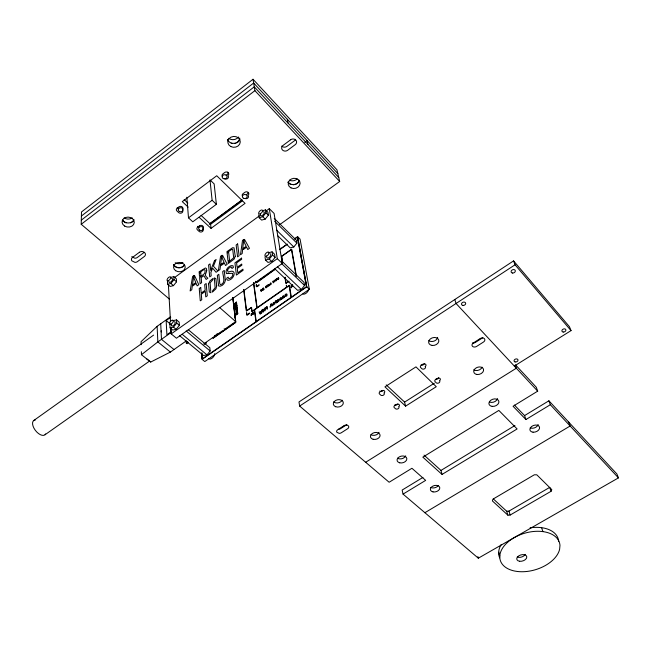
<?xml version="1.0" encoding="UTF-8"?>
<svg xmlns="http://www.w3.org/2000/svg" width="651" height="651" viewBox="0 0 651 651"><rect width="100%" height="100%" fill="white"/><g stroke="black" fill="none" stroke-linecap="round" stroke-linejoin="round"><path stroke-width="0.98" d="M169.423 299.126L81.212 224.278L81.497 211.949L253.027 79.267L336.949 169.797L339.7 181.491L279.58 224.741M501.27 544.439A30.8 19.042 -16.5 0 0 498.878 550.412L498.715 554.278A30.8 19.042 -16.5 0 0 499.708 557.874M499.797 556.133L499.846 558.208A30.89 19.025 -16.4 0 0 514.762 571.065L517.35 571.48A30.89 19.025 -16.4 0 0 559.608 549.363L559.974 545.489A30.89 19.025 -16.4 0 0 531.249 531.769A30.89 19.025 -16.4 0 0 500.009 554.343L499.797 556.133L498.666 552.203M292.673 284.65L292.177 285.602L292.608 285.276M551.055 491.293L551.812 489.642L536.782 474.799L534.316 474.799L492.929 499.162L492.376 500.92L507.878 515.169L510.164 515.039L551.055 491.293L549.721 487.371L508.968 511.092L506.681 511.222L493.417 498.992M306.711 286.912L297.523 236.663M274.502 268.497L297.58 290.305L301.348 289.475L304.562 285.464L303.993 282.322L281.761 261.059M179.538 335.631L203.576 355.527L206.994 354.885L210.135 350.979L209.842 347.748L188.245 329.658M277.993 235.987L290.208 247.876L293.804 246.973L296.897 243.132L296.368 240.219L274.226 218.41M265.014 256.885L265.486 260.034L269.262 259.098L272.566 254.997L272.077 251.856L268.302 252.808M265.486 260.034L268.009 262.418L271.784 261.49L275.088 257.397L274.592 254.256L272.077 251.856M169.903 324.629L170.082 327.868L173.5 327.136L176.73 323.14L176.527 319.901L173.117 320.658M258.748 214.822L259.179 217.727L262.792 216.718L265.974 212.787L265.518 209.891L262.809 210.655M259.179 217.727L261.621 220.103L265.234 219.102L268.407 215.18L267.943 212.283L265.518 209.891M170.082 327.868L172.718 330.049L176.136 329.325L179.359 325.337L179.147 322.099L176.527 319.901M167.445 281.273L167.616 284.267L170.896 283.454L174.004 279.629L173.817 276.634L170.538 277.464M167.616 284.267L170.155 286.448L173.435 285.643L176.543 281.818L176.348 278.831L173.817 276.634M188.416 342.255L187.106 343.704L186.292 343.028L187.602 341.58M270.751 283.299C271.198 286.839 270.783 281.403 270.726 283.161M291.347 297.556L289.467 285.26L286.733 287.026L286.35 285.171L286.497 287.189L257.104 307.687L253.711 282.656M170.334 316.899L157.135 326.33L141.064 341.677L141.153 344.688M186.227 340.953L170.399 352.077L150.723 362.046L141.462 354.722L157.843 341.905L171.221 332.417M81.408 216.026L253.646 83.027L337.861 173.662M81.31 220.136L254.272 86.827L338.78 177.56M81.212 224.278L254.907 90.652L253.027 79.267M188.497 217.849L212.12 200.28L209.98 179.863L214.146 183.891L216.376 204.324L192.786 221.804L188.497 217.849L186.837 197.245M144.18 252.376L137.32 257.47A3.556 2.84 3.2 0 1 134.79 258.203L131.762 256.673M304.709 142.366L307.126 140.583L307.939 144.449M209.573 223.822L242.082 199.89M209.256 224.229L241.969 200.142M188.172 207.108L182.272 201.623L216.734 175.754L245.069 203.356L211.03 228.363L210.615 224.294L242.091 201.126M174.802 277.367L259.432 215.839M265.999 211.062L269.286 208.67L274.095 213.43L282.314 263.476L176.445 338.219L171.197 333.89L170.847 327.803M171.604 331.465L166.908 334.793L166.143 320.552L170.782 317.24M33.567 420.644L153.603 335.11M279.417 249.545L286.888 244.304M294.236 239.007L297.605 236.679L300.062 239.104L309.331 289.272L204.788 361.565L202.111 359.36L201.615 353.387M279.995 249.455L287.433 244.166M294.87 238.876L297.344 237.119L306.409 286.765L202.428 358.823L201.932 352.793M171.197 333.89L277.302 258.683L269.286 208.67M256.006 282.632L260.823 279.23M261.051 279.067L265.673 275.804M265.901 275.642L270.539 272.37M270.767 272.208L275.422 268.928M275.568 269.026L257.731 281.989L255.802 282.908L255.574 281.24M45.074 434.713L149.453 361.15M292.901 286.18L292.527 286.709M288.963 281.142L286.098 283.144L285.114 277.196M288.873 281.411L285.887 283.429L284.902 277.44M204.919 343.923L206.595 342.629L204.113 344.298M203.869 343.793L222.618 330.708M232.936 297.629L235.686 321.594L224.261 329.561L224.172 328.771M201.574 353.208L202.16 359.319L306.776 286.839L297.605 236.679M514.323 366.065L571.033 330.61L569.446 326.712L513.566 260.896L298.988 401.936L299.639 406.053L389.135 482.253L411.928 468.272L425.664 480.381L403.05 494.101L478.322 558.192L618.45 477.875L616.912 474.001L548.891 400.796L524.584 415.582L514.445 405.085M299.639 406.053L515.047 264.794L513.566 260.896M346.812 424.664L340.579 428.651A2.954 2.108 -10.6 0 1 338.414 429.261M405.597 406.143L384.936 386.865L415.973 366.871L436.268 386.702L405.597 406.143L404.605 402.098L434.307 383.227M365.667 462.267L516.333 368.222L515.234 365.065M515.649 365.016L536.269 387.207L537.685 391.153L513.061 406.248L525.927 419.537L550.331 404.727L618.45 477.875M422.938 477.411L402.131 490.065L403.05 494.101M424.037 455.114L440.979 470.421L514.941 425.518M442.029 474.433L517.114 428.96L498.837 410.423L422.833 457.14L442.029 474.433L440.979 470.421M424.891 512.703L570.138 425.998L568.673 422.084M146.402 358.62L150.723 362.046M256.055 322.009L254.264 310.047L251.88 311.642L251.351 307.622L246.347 311.056L243.653 289.605M268 285.048C268.009 283.307 268.537 288.621 268.131 285.13M266.78 307.28C265.6 307.37 267.87 305.588 267.065 307.069C265.445 309.363 268.822 310.34 266.975 307.28M262.923 309.982C261.612 310.079 263.924 308.362 263.183 309.738C261.287 311.975 264.851 313.538 263.053 310.006M170.399 352.077L157.843 341.905L157.135 326.33M174.012 349.538L161.472 339.334L160.716 323.767M166.143 320.552L170.497 324.165M173.5 327.136L176.136 329.325M182.182 334.28L206.994 354.885M176.73 323.14L179.359 325.337M186.162 330.96L210.135 350.979M170.896 283.454L173.435 285.643M174.004 279.629L176.543 281.818M219.965 307.833L235.686 321.594M177.227 207.482L178.309 208.483A2.409 2.01 1.5 0 0 178.789 208.825M197.652 226.336L198.701 227.305M184.168 199.629L187.846 203.055M201.069 215.383L210.615 224.294M199.23 217.393L211.03 228.363M386.198 384.887L404.605 402.098M269.262 259.098L271.784 261.49M277.562 266.902L301.348 289.475M281.558 263.517L304.562 285.464M272.566 254.997L275.088 257.397M212.12 200.28L216.376 204.324M277.302 258.683L282.314 263.476M306.776 286.839L309.331 289.272M276.577 230.129L293.804 246.973M262.792 216.718L265.234 219.102M265.974 212.787L268.407 215.18M274.698 221.307L296.897 243.132M254.907 90.652L339.7 181.491M537.685 391.153L456.042 303.48L454.805 299.525M515.047 264.794L571.033 330.61M548.891 400.796L550.331 404.727M524.584 415.582L525.927 419.537M541.616 527.692L542.885 531.607M508.968 511.092L510.164 515.039M506.681 511.222L507.878 515.169M477.891 556.613L478.322 558.192M287.343 119.296L288.092 123.137M296.4 276.089L291.681 249.17L281.509 256.331L282.436 262.451M296.156 276.187L291.477 249.455L281.696 256.388L282.672 262.329M291.054 297.409L289.109 285.748L254.647 309.778L256.209 321.553M253.508 282.916L256.868 307.85L252.083 311.357L251.555 307.337L246.55 310.771L243.913 289.711M232.985 297.458L235.776 322.408L212.975 338.26L235.597 322.335L235.377 320.365M232.781 297.735L235.149 318.396M186.153 341.091L186.292 343.028M168.406 285.187L170.497 321.716M170.717 327.966L170.985 332.71M141.365 351.711L141.462 354.722M472.374 342.963A3.092 2.287 -18.3 0 0 475.393 342.418L482.171 338.081A3.1 2.295 -18.7 0 0 482.773 337.6M438.676 377.751A2.01 1.465 -15.8 0 1 435.869 379.167M397.851 404.011A1.986 1.424 -13.5 0 1 394.815 404.865M383.211 390.405A2.01 1.465 -12.9 0 1 379.785 391.031M424.371 363.624A2.043 1.505 -15.3 0 1 421.099 364.902M342.182 400.21A5.037 3.662 -10.6 0 1 333.646 401.919M379.028 432.321A4.874 3.442 -12.2 0 1 370.956 434.673M437.643 337.389A5.192 3.89 -16.3 0 1 434.119 341.067A5.192 3.89 -16.3 0 1 428.838 340.619M482.122 367.188A5.053 3.654 -17.8 0 1 473.79 369.817M525.276 554.367A5.143 3.174 -16.1 0 1 517.228 557.044M530.069 527.839A30.8 19.042 -16.5 0 1 558.672 541.599M497.543 398.567A5.11 3.597 -17.8 0 1 489.43 401.993M405.687 455.855A4.948 3.418 -13.1 0 1 397.476 458.231M438.326 485.483A4.809 3.214 -14.1 0 1 430.71 487.412M538.141 424.501A4.98 3.393 -18.8 0 1 530.248 427.886M217.239 333.54A4.028 2.075 -49.2 0 1 217.084 333.751M216.58 334.354A4.028 2.075 -49.2 0 1 216.392 334.549M216.018 334.907A4.028 2.075 -49.2 0 1 215.221 335.509M215.017 335.631A4.028 2.075 -49.2 0 1 214.423 335.924M263.134 211.844A2.547 1.237 -46.4 0 1 264.16 213.3A2.547 1.237 -46.4 0 1 261.564 215.774A2.547 1.237 -46.4 0 1 260.546 214.317M171.563 278.49A2.466 1.172 -48.9 0 1 172.425 279.873A2.466 1.172 -48.9 0 1 170.171 282.322A2.466 1.172 -48.9 0 1 168.918 281.354M174.183 321.806A2.563 1.261 -49.6 0 1 175.086 323.335A2.563 1.261 -49.6 0 1 172.743 325.874A2.563 1.261 -49.6 0 1 171.433 324.784M214.659 353.615A4.012 2.099 -49.7 0 1 212.25 358.034A4.012 2.099 -49.7 0 1 208.743 358.424M270.051 253.8A2.645 1.343 -47 0 1 270.596 255.656A2.645 1.343 -47 0 1 268.139 257.983A2.645 1.343 -47 0 1 266.747 256.942M308.729 289.272A4.142 2.23 -46.9 0 1 306.369 293.007A4.142 2.23 -46.9 0 1 302.91 293.983M161.269 331.969A9.496 3.873 53.6 0 1 161.228 330.806M45.643 433.948A9.09 4.752 51.7 0 1 35.211 430.173A9.09 4.752 51.7 0 1 35.374 419.985M242.424 196.097A2.401 2.034 -4 0 1 243.043 193.664L244.874 192.314A2.401 2.034 -4.2 0 1 248.259 192.484A2.401 2.034 -4.2 0 1 247.974 195.357A2.401 2.026 -4.2 0 1 244.776 198.4M182.54 210.306A2.417 2.01 1.3 0 1 181.767 212.869A2.417 2.01 1.3 0 1 178.602 212.543L176.966 211.046A2.425 2.018 1.5 0 1 177.129 208.206L178.919 206.855A2.425 2.018 1.4 0 1 182.589 209.467M224.709 178.773A2.441 2.083 -1.9 0 0 227.923 175.656A2.441 2.091 -1.8 0 0 228.175 172.694A2.441 2.091 -1.8 0 0 224.725 172.507L222.878 173.898A2.441 2.091 -1.7 0 0 222.284 176.397M281.753 146.084A3.662 3.206 -8.1 0 0 286.879 146.394L294.464 140.754A3.67 3.222 -9 0 0 295.587 139.371M247.958 192.818A2.384 2.026 -4.1 0 1 246.599 194.511M227.777 172.116A2.433 2.083 -1.7 0 1 226.052 175.086M133.96 219.428A6.087 4.98 5 0 1 128.646 222.959A6.087 4.98 5 0 1 122.591 219.973M184.591 264.534A5.81 4.663 -0.1 0 1 179.18 267.642A5.81 4.663 -0.1 0 1 173.687 264.64M239.714 138.028A6.201 5.436 -1.7 0 1 234.474 143.31A6.201 5.436 -1.7 0 1 227.663 139.762M299.216 180.229A5.957 5.094 -8.9 0 1 294.301 184.469A5.957 5.094 -8.9 0 1 288.198 182.142M239.828 139.054A6.445 5.656 -1.7 0 1 239.503 139.998M238.998 140.885A6.445 5.656 -1.7 0 1 236.573 142.903M235.548 143.293A6.445 5.656 -1.7 0 1 234.458 143.529M232.228 143.489A6.445 5.656 -1.7 0 1 231.154 143.22M228.477 141.503A6.445 5.656 -1.7 0 1 227.402 139.786M133.658 220.575A6.331 5.175 5 0 1 130.46 222.854M126.156 222.862A6.331 5.175 5 0 1 124.211 221.967M123.405 221.332A6.331 5.175 5 0 1 122.738 220.599M184.477 265.201A6.038 4.85 -0.1 0 1 178.887 267.821A6.038 4.85 -0.1 0 1 173.557 264.876M299.094 181.271A6.193 5.298 -8.9 0 1 297.938 182.874M297.141 183.525A6.193 5.298 -8.9 0 1 295.245 184.445M294.195 184.689A6.193 5.298 -8.9 0 1 293.121 184.77M291.038 184.461A6.193 5.298 -8.9 0 1 287.929 182.142M238.453 136.987A6.42 5.647 -1.5 0 1 228.745 138.305M132.21 217.873A6.307 5.167 5.2 0 1 124.138 217.882M182.915 262.434A6.022 4.842 0.1 0 1 175.209 262.744M297.173 178.944A6.168 5.289 -8.8 0 1 289.353 180.14M235.231 256.185L234.205 258.984L228.298 263.5L228.167 262.394L233.701 257.812L232.684 249.268L231.561 249.479L227.069 252.726L226.947 251.644L232.529 247.754L234.026 247.836L235.231 256.185M216.71 285.765L215.945 288.775L212.446 292.096L212.633 290.696L215.131 287.791L214.309 277.904L215.863 278.595L216.71 285.765M208.556 283.836L209.321 292.022L210.875 292.747L210.102 282.811L212.885 279.767L213.097 278.368L210.004 280.882L208.556 283.836M262.093 310.071C262.207 310.576 261.848 315.003 260.766 312.74C260.62 317.281 257.747 308.867 260.197 312.919L260.603 311.585L261.279 312.171L261.515 310.348L262.093 310.071M206.725 270.629C206.204 274.12 203.503 274.942 207.881 278.197L206.155 279.434L203.828 275.666L201.175 277.603L201.623 282.689L200.134 283.755L199.605 277.562L204.796 273.347L205.13 270.466L204.919 269.823L203.755 269.709L199.198 272.875L199.108 271.784L205.439 267.952L206.408 268.521L206.725 270.629M225.279 279.873C225.523 282.982 221.609 287.303 218.63 285.984L217.304 275.389L218.809 274.307L219.802 283.844L220.42 284.731C226.458 283.234 222.585 275.503 222.732 271.5L224.245 270.417L225.279 279.873M227.565 270.084L228.127 272.24C237.721 267.626 234.547 279.881 227.94 280.321L226.963 279.629L226.694 278.205L228.2 277.131L228.501 278.416L229.722 278.49L231.675 277.098L232.676 275.43A8.829 4.402 -48.1 0 0 232.48 273.306L226.499 273.607C224.449 270.002 229.494 264.575 232.985 265.73L233.432 267.439L231.927 268.521L231.634 267.219L230.478 267.105L228.582 268.464L227.565 270.084M235.125 309.152L237.298 307.695L235.882 308.533L236.687 307.541L235.792 307.736C240.431 304.611 232.008 309.428 236.215 307.874L235.149 309.095M243.767 239.495L242.18 253.54L240.488 254.753L242.514 240.406L243.767 239.495M243.49 248.234L243.344 249.536L246.615 247.193L247.762 249.528L249.463 248.3L244.491 239.365L244.166 242.196L246.176 246.306L243.49 248.234M270.124 307.012L271.825 305.425L272.232 305.84L272.679 305.392L271.231 303.521L270.124 307.012M278.726 278.628C278.506 280.491 276.138 279.458 277.383 278.123C278.237 282.477 278.278 274.486 278.726 278.628M275.243 280.076C275.129 282.388 278.262 279.019 275.642 280.662A1.562 0.814 -47.2 0 1 275.528 279.946L276.553 278.848L275.243 280.076M221.397 264.16L221.234 265.462L224.449 263.15L225.523 265.518L227.199 264.306L222.528 255.249L222.17 258.089L224.042 262.255L221.397 264.16M272.972 281.248L273.282 282.876L273.339 281.606L273.949 281.948L274.34 280.906C275.023 284.422 274.551 277.269 273.884 281.558L272.972 281.248M221.82 255.371L220.022 269.465L218.354 270.67L220.583 256.266L221.82 255.371M262.036 290.346C259.35 292.909 262.923 290.029 260.522 290.305C263.362 287.709 259.432 290.851 262.036 290.346M265.706 286.359L265.999 287.986L266.064 286.717L266.658 287.058L267.056 286.017C267.716 289.565 267.309 282.257 266.601 286.676L265.73 286.302M235.865 309.648L236.02 310.869L237.436 309.933L236.24 310.372L237.452 309.046L236.191 309.412L237.346 308.362L235.865 309.648M236.874 304.074L234.742 305.913L236.557 304.009L234.734 304.823L236.321 303.708L236.874 304.074M236.11 311.723C237.672 313.098 238.014 308.631 236.11 311.723M193.827 275.601L191.768 289.768L190.125 290.948L192.615 276.48L193.827 275.601M193.217 284.446L193.021 285.756L196.179 283.486L197.163 285.887L198.807 284.707L194.511 275.487L194.088 278.351L195.813 282.575L193.217 284.446M291.249 285.643C290.126 290.208 292.551 286.489 291.249 285.643M279.165 299.737C275.91 302.349 281.281 299.639 277.635 301.991C275.861 301.519 278.53 298.052 279.165 299.737M268.912 284.642L269.083 285.789L269.579 284.365L270.157 285.032L269.896 284.023L268.944 284.577M251.392 313.416C250.196 318.014 252.596 314.343 251.392 313.416M263.753 288.255L262.906 289.923C267.065 287.237 258.886 293.723 263.37 288.279C261.523 290.02 262.906 287.4 263.753 288.255M253.662 312.39L252.8 314.099C256.681 311.512 249.121 317.778 253.215 312.407C251.432 314.246 252.84 311.438 253.662 312.39M285.179 294.879C287.482 294.301 284.674 294.797 285.464 296.482C288.352 296.514 286.945 291.729 285.179 294.879M235.711 314.148C235.092 316.947 239.942 311.691 236.964 314.018L236.842 313.562L236.053 314.653L235.711 314.148M236.223 312.667C236.321 314.954 239.706 310.568 236.223 312.667M236.354 302.08C232.806 304.847 235.499 304.326 236.403 302.707L236.354 302.08M237.037 305.465C236.183 308.745 233.986 305.417 235.54 306.873A1.538 0.789 -48.4 0 0 236.435 306.247L236.573 305.213L237.037 305.465M271.158 304.578L270.971 305.498L271.557 305.083L271.158 304.578M281.875 298.988L281.346 299.444L280.866 298.142L280.011 300.274L279.784 298.483L280.858 297.621L281.655 297.637L281.875 298.988M282.469 296.62C283.372 302.235 282.884 293.048 284.251 297.54C285.561 295.79 283.291 295.017 282.469 296.62M277.057 302.333C275.096 305.116 274.795 299.078 276.073 300.949L276.797 300.656L276.146 301.421L276.293 302.373L277.057 302.333M273.672 304.684C272.403 306.239 272.623 301.73 274.486 302.276C275.633 307.654 273.143 299.777 273.672 304.684M264.949 310.739C260.856 311.406 268.513 304.603 264.64 308.55L264.737 309.201L265.754 308.81L264.802 309.681L264.949 310.739M285.813 295.513L286.562 294.936L285.813 295.513M277.774 300.347L278.522 299.916L277.774 300.347M237.387 311.088L236.403 311.78L237.387 311.088M214.496 260.66L210.68 270.417L210.045 263.875L208.564 264.941L209.712 276.87L211.201 275.804L210.883 272.517L212.641 268.155L216.083 272.289L217.857 271.019L213.43 266.202L216.148 259.464L214.496 260.66M256.348 284.699C254.923 290.696 263.077 281.004 256.771 286.505L256.348 284.699M246.648 312.887C245.053 319.324 253.76 309.079 247.063 314.856L246.648 312.887M199.45 225.848L197.676 227.158A2.376 1.961 -0.7 0 0 197.481 229.925L199.06 231.382A2.376 1.953 -0.9 0 0 202.412 231.528A2.376 1.953 -0.9 0 0 202.616 228.761A2.376 1.961 -0.8 0 0 203.364 226.898L203.161 226.418A2.376 1.961 -0.8 0 0 199.45 225.848M139.42 252.271L132.519 257.414A3.564 2.848 3 0 0 131.86 260.823L134.903 262.361A3.564 2.848 3 0 0 137.442 261.621L144.335 256.518A3.572 2.864 2.7 0 0 144.473 252.466A3.572 2.864 2.7 0 0 139.42 252.271M290.639 139.77L283.006 145.458A3.678 3.214 -8.1 0 0 282.461 149.999A3.678 3.214 -8.1 0 0 287.62 150.308L295.237 144.652A3.686 3.231 -9.1 0 0 295.806 140.087A3.686 3.231 -9.1 0 0 290.639 139.77M237.631 243.93L236.126 245.012L237.591 256.836L239.112 255.745L237.631 243.93M200.72 272.411L199.255 273.469L199.507 276.382L200.98 275.316L200.72 272.411M228.631 252.222L227.134 253.304L228.037 261.222L229.543 260.14L228.631 252.222M200.711 287.433L199.222 288.499L200.272 300.827L201.769 299.753L201.297 294.219L205.277 291.371L205.773 296.897L207.287 295.823L206.155 283.519L204.666 284.593L205.171 290.24L201.192 293.08L200.711 287.433M241.545 258.138L234.93 262.882L236.394 275.064L243.092 270.295L242.945 269.164L237.802 272.834L237.265 268.448L241.855 265.169L241.716 264.046L237.127 267.325L236.59 262.898L241.684 259.244L241.545 258.138M396.361 404.523L394.75 405.549A1.994 1.432 -13.4 0 0 394.286 407.624L395.426 408.673A1.994 1.424 -13.4 0 0 398.168 408.706A1.994 1.424 -13.4 0 0 398.632 406.631A1.994 1.432 -13.5 0 0 399.454 405.223L399.348 404.865A1.994 1.432 -13.5 0 0 396.361 404.523M381.608 390.836L379.989 391.878A2.018 1.465 -12.9 0 0 379.541 394.001L380.713 395.084A2.018 1.465 -12.9 0 0 383.496 395.116A2.018 1.465 -12.9 0 0 383.944 393.001A2.018 1.473 -13 0 0 384.399 390.877A2.018 1.473 -13 0 0 381.608 390.836M422.857 364.283L421.197 365.357A2.051 1.505 -15.3 0 0 420.684 367.546L421.824 368.669A2.043 1.505 -15.3 0 0 424.623 368.718A2.043 1.505 -15.3 0 0 425.144 366.537A2.051 1.505 -15.4 0 0 425.664 364.34A2.051 1.505 -15.4 0 0 422.857 364.283M344.062 425.673L337.796 429.676A2.97 2.108 -10.6 0 0 336.852 432.264L339.179 433.346A2.97 2.108 -10.6 0 0 341.352 432.736L347.601 428.74A2.97 2.116 -10.9 0 0 348.187 425.705A2.97 2.116 -10.9 0 0 344.062 425.673M480.194 338.561L473.375 342.922A3.1 2.287 -18.3 0 0 472.471 346.283A3.1 2.287 -18.3 0 0 476.662 346.389L483.465 342.044A3.109 2.295 -18.7 0 0 484.393 338.666A3.109 2.295 -18.7 0 0 480.194 338.561M437.269 378.491L435.625 379.541A2.018 1.465 -15.7 0 0 435.096 381.681L436.203 382.772A2.018 1.465 -15.7 0 0 438.961 382.812A2.018 1.465 -15.7 0 0 439.498 380.68A2.026 1.465 -15.8 0 0 440.035 378.54A2.026 1.465 -15.8 0 0 437.269 378.491M515.071 361.915A2.034 1.465 -19.6 0 0 518.001 360.084A2.034 1.465 -19.6 0 0 514.99 359.328A2.034 1.465 -19.6 0 0 515.071 361.915M563.237 332.034A2.075 1.497 -22.4 0 0 565.857 329.788A2.075 1.497 -22.4 0 0 562.578 329.52A2.075 1.497 -22.4 0 0 563.237 332.034M462.771 305.392A2.14 1.627 -18.8 0 0 465.668 303.276A2.14 1.627 -18.8 0 0 462.34 302.593A2.14 1.627 -18.8 0 0 462.771 305.392M512.581 273.038A2.181 1.668 -22.3 0 0 515.275 270.596A2.181 1.668 -22.3 0 0 511.776 270.263A2.181 1.668 -22.3 0 0 512.581 273.038M335.696 406.729A5.053 3.662 -10.7 0 0 343.321 403.002A5.053 3.662 -10.7 0 0 335.916 400.316A5.053 3.662 -10.7 0 0 335.696 406.729M373.161 439.295A4.891 3.442 -12.2 0 0 380.086 435.161A4.891 3.442 -12.2 0 0 372.543 433.346A4.891 3.442 -12.2 0 0 373.161 439.295M432.166 345.437A5.208 3.89 -16.3 0 0 438.725 340.009A5.208 3.89 -16.3 0 0 430.287 338.968A5.208 3.89 -16.3 0 0 432.166 345.437M477.175 374.512A5.07 3.662 -17.8 0 0 483.498 369.215A5.07 3.662 -17.8 0 0 475.32 368.458A5.07 3.662 -17.8 0 0 477.175 374.512M519.636 561.268A5.159 3.174 -16.1 0 0 526.781 556.792A5.159 3.174 -16.1 0 0 518.871 555.799A5.159 3.174 -16.1 0 0 519.636 561.268M492.172 406.379A5.127 3.597 -17.8 0 0 498.837 401.26A5.127 3.597 -17.8 0 0 490.699 400.308A5.127 3.597 -17.8 0 0 492.172 406.379M399.755 462.82A4.964 3.41 -13.1 0 0 406.842 458.678A4.964 3.41 -13.1 0 0 399.266 456.896A4.964 3.41 -13.1 0 0 399.755 462.82M433.037 491.896A4.817 3.214 -14.1 0 0 439.799 487.778A4.817 3.214 -14.1 0 0 432.394 486.346A4.817 3.214 -14.1 0 0 433.037 491.896M533.031 432.191A4.996 3.393 -18.7 0 0 539.541 427.227A4.996 3.393 -18.7 0 0 531.664 426.454A4.996 3.393 -18.7 0 0 533.031 432.191M260.302 213.788A2.547 1.237 -46.5 0 0 262.426 210.265A2.547 1.237 -46.5 0 0 259.049 212.006A2.547 1.237 -46.5 0 0 260.302 213.788M168.495 280.605A2.466 1.164 -48.9 0 0 170.643 277.131A2.466 1.164 -48.9 0 0 167.519 278.701A2.466 1.164 -48.9 0 0 168.495 280.605M171.001 324.157A2.571 1.261 -49.6 0 0 173.231 320.504A2.571 1.261 -49.6 0 0 169.984 322.066A2.571 1.261 -49.6 0 0 171.001 324.157M266.666 256.038A2.653 1.343 -47 0 0 268.871 252.328A2.653 1.343 -47 0 0 265.348 254.069A2.653 1.343 -47 0 0 266.666 256.038M124.683 226.092A6.111 4.988 4.8 0 0 134.252 222.683A6.111 4.988 4.8 0 0 125.578 217.499A6.111 4.988 4.8 0 0 124.683 226.092M175.68 270.71A5.826 4.671 -0.2 0 0 185.144 267.878A5.826 4.671 -0.2 0 0 177.357 262.744A5.826 4.671 -0.2 0 0 175.68 270.71M230.812 146.548A6.225 5.444 -1.9 0 0 240.268 141.951A6.225 5.444 -1.9 0 0 231.064 137.117A6.225 5.444 -1.9 0 0 230.812 146.548M291.03 187.903A5.981 5.102 -8.9 0 0 300.103 183.297A5.981 5.102 -8.9 0 0 291.306 179.033A5.981 5.102 -8.9 0 0 291.03 187.903M223.26 178.545A2.449 2.091 -1.7 0 0 227.077 176.934A2.449 2.091 -1.7 0 0 223.578 174.924A2.449 2.091 -1.7 0 0 223.26 178.545M243.409 198.221A2.401 2.034 -4.1 0 0 247.168 196.651A2.401 2.034 -4.1 0 0 243.759 194.706A2.401 2.034 -4.1 0 0 243.409 198.221M199.499 230.047A2.384 1.961 -0.9 0 0 203.397 228.916A2.384 1.961 -0.9 0 0 200.28 226.703A2.384 1.961 -0.9 0 0 199.499 230.047M179.334 211.412A2.425 2.018 1.3 0 0 183.077 209.842A2.425 2.018 1.3 0 0 179.546 207.921A2.425 2.018 1.3 0 0 179.334 211.412"/></g></svg>
